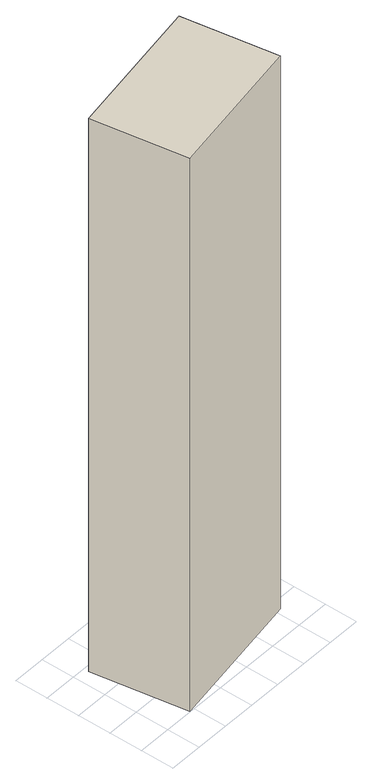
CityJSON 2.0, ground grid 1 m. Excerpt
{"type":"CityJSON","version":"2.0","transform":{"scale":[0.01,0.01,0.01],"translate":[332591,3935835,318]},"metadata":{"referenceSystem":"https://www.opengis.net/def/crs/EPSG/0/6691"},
"CityObjects":{
"building1":{"type":"Building","attributes":{"measuredHeight":20.2,"BuildingIDAttribute.prefecture":"14","BuildingIDAttribute.city":"14151","BuildingDetailAttribute.surveyYear":2015},"geometry":[{"type":"Solid","lod":"1","boundaries":[[[[0,1,2,3]],[[2,4,5,3]],[[1,6,4,2]],[[0,7,6,1]],[[3,5,7,0]],[[4,6,7,5]]]]}]}
},
"vertices":[
[87,2,29],[40,286,29],[470,357,29],[517,73,29],[470,357,1844],[517,73,1844],[40,286,1844],[87,2,1844]
]}
